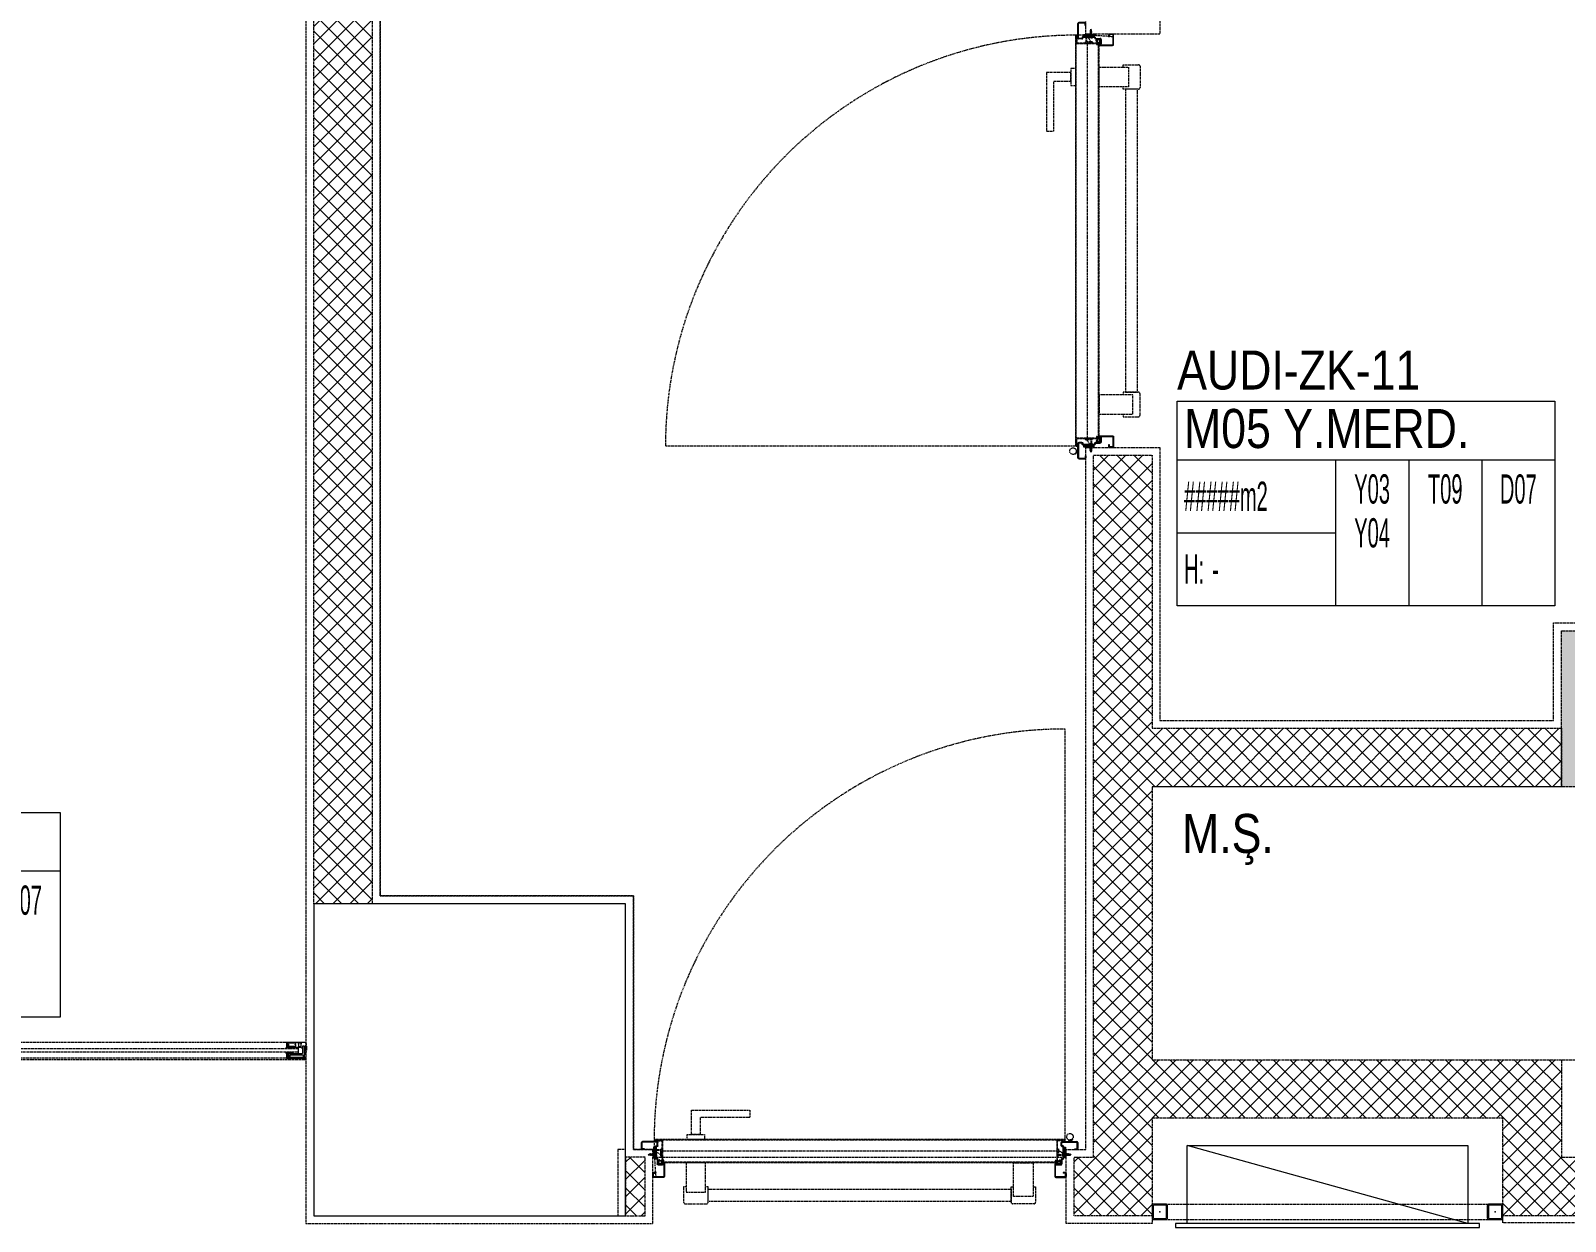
# Model space of a CAD drawing. Extents: x -1457 to 23780, y -2071 to 4205.
# Drawn here: x 3909.9 to 4303.5, y 2363.6 to 2668.9 of the extents above; entities that cross this region are included whole.
import ezdxf
from ezdxf.enums import TextEntityAlignment as Align

# ---------------------------------------------------------------- set-up
doc = ezdxf.new("R2010")
doc.units = 0
doc.header["$MEASUREMENT"] = 0
doc.linetypes.add('HIDDEN', pattern=[0.375, 0.25, -0.125])
doc.layers.get('0').update_dxf_attribs({"color": 9, "lineweight": 9})
for name, color, linetype, lineweight in [('0 @ 1', 9, 'Continuous', 9), ('10', 9, 'Continuous', 9), ('14', 9, 'Continuous', 9), ('21', 9, 'Continuous', 9), ('M-TEFRIS2-015', 129, 'Continuous', 9)]:
    doc.layers.add(name, color=color, linetype=linetype, lineweight=lineweight)
doc.styles.add('Arial', font='arial.ttf', dxfattribs={"height": 2.5})
doc.styles.add('MuuM_TEXT-STANDART', font='ARIALN.TTF')
pattern_1 = [(225, (-604.72494, -2171.82614), (-0.0883883476, 0.0883883476), []), (135, (-604.72494, -2171.82614), (0.0883883476, 0.0883883476), [])]

# ---------------------------------------------------------------- blocks, each defined once
blk = doc.blocks.new('0_roomno2')
blk.add_lwpolyline([(19.375, -10.5), (0, -10.5), (0, 0), (19.375, 0)], close=True)
for points in [[(0, -3), (19.375, -3)], [(8.125, -3), (8.125, -10.5)], [(11.875, -3), (11.875, -10.5)], [(15.625, -3), (15.625, -10.5)], [(0, -6.75), (8.125, -6.75)]]:
    blk.add_lwpolyline(points)
at = {"style": 'MuuM_TEXT-STANDART', "width": 0.6}
blk.add_text('H:', height=1.5, dxfattribs=at).set_placement((0.35, -8.608), align=Align.MIDDLE_LEFT)
at = {"style": 'Arial'}
blk.add_attdef('ODANO', (0, 1.17), '', height=2, dxfattribs=at)
blk.add_attdef('MEKANADI', text='', height=2, dxfattribs=at).set_placement((0.35, -3), align=Align.BOTTOM_LEFT)
at = {"style": 'MuuM_TEXT-STANDART', "width": 0.6}
for tag, p in [('YER01', (10, -4.5)), ('TAVAN01', (13.75, -4.5)), ('DUVAR01', (17.5, -4.5)), ('YER02', (10, -6.75)), ('TAVAN02', (13.75, -6.75)), ('DUVAR02', (17.5, -6.75)), ('YER03', (10, -9)), ('TAVAN03', (13.75, -9)), ('DUVAR03', (17.5, -9))]:
    blk.add_attdef(tag, text='', height=1.5, dxfattribs=at).set_placement(p, align=Align.MIDDLE_CENTER)
for tag, p in [('M2', (0.35, -4.875)), ('TEMIZTAVANYUKSEKLIGI', (1.8, -8.608))]:
    blk.add_attdef(tag, text='', height=1.5, dxfattribs=at).set_placement(p, align=Align.MIDDLE_LEFT)
blk = doc.blocks.new('0_roomno2-flat-1')
at = {"layer": '21'}
blk.add_lwpolyline([(96.88, -52.5), (0, -52.5), (0, 0), (96.88, 0)], close=True, dxfattribs=at)
for points in [[(0, -15), (96.88, -15)], [(40.62, -15), (40.62, -52.5)], [(59.38, -15), (59.38, -52.5)], [(78.12, -15), (78.12, -52.5)], [(0, -33.75), (40.62, -33.75)]]:
    blk.add_lwpolyline(points, dxfattribs=at)
at = {"layer": '21', "style": 'MuuM_TEXT-STANDART', "width": 0.6}
blk.add_text('H:', height=7.5, dxfattribs=at).set_placement((1.75, -43.04), align=Align.MIDDLE_LEFT)
at = {"layer": '21', "style": 'Arial'}
blk.add_attdef('ODANO', (0, 5.85), '', height=10, dxfattribs=at)
blk.add_attdef('MEKANADI', text='', height=10, dxfattribs=at).set_placement((1.75, -15), align=Align.BOTTOM_LEFT)
at = {"layer": '21', "style": 'MuuM_TEXT-STANDART', "width": 0.6}
for tag, p in [('YER01', (50, -22.5)), ('TAVAN01', (68.75, -22.5)), ('DUVAR01', (87.5, -22.5)), ('YER02', (50, -33.75)), ('TAVAN02', (68.75, -33.75)), ('DUVAR02', (87.5, -33.75)), ('YER03', (50, -45)), ('TAVAN03', (68.75, -45)), ('DUVAR03', (87.5, -45))]:
    blk.add_attdef(tag, text='', height=7.5, dxfattribs=at).set_placement(p, align=Align.MIDDLE_CENTER)
for tag, p in [('M2', (1.75, -24.38)), ('TEMIZTAVANYUKSEKLIGI', (9, -43.04))]:
    blk.add_attdef(tag, text='', height=7.5, dxfattribs=at).set_placement(p, align=Align.MIDDLE_LEFT)
blk = doc.blocks.new('p-kolon_80x80')
blk.add_lwpolyline([(-40, -40), (40, -40), (40, 40), (-40, 40)], close=True)
blk = doc.blocks.new('*U11')
at = {"ltscale": 15}
for p, q in [((-24.9, 0.9), (-25.7, 0)), ((-24.9, -0.9), (-25.7, 0)), ((-22.9, 1.5), (-24.9, 0.9)), ((-22.9, 1.5), (-22.9, -1.5)), ((-21.2, -2.7), (-18.1, 2.8)), ((-21, -2.7), (-17.9, 2.7)), ((-19.7, -2.7), (-16.6, 2.8)), ((-19.5, -2.7), (-16.4, 2.7)), ((-18.5, 1.5), (-18.3, 2)), ((-18.2, -2.7), (-15.1, 2.8)), ((-18, -2.7), (-14.9, 2.7)), ((-17, 1.5), (-16.8, 2)), ((-16.7, -2.7), (-13.6, 2.8)), ((-16.5, -2.7), (-13.4, 2.7)), ((-15.5, 1.5), (-15.3, 2)), ((-15.2, -2.7), (-12.1, 2.8)), ((-15, -2.7), (-11.9, 2.7)), ((-14, 1.5), (-13.8, 2)), ((-13.7, -2.7), (-10.6, 2.8)), ((-13.5, -2.7), (-10.4, 2.7)), ((-12.5, 1.5), (-12.3, 2)), ((-12.2, -2.7), (-9.1, 2.8)), ((-12, -2.7), (-8.9, 2.7)), ((-11, 1.5), (-10.8, 2)), ((-10.7, -2.7), (-7.6, 2.8)), ((-10.5, -2.7), (-7.4, 2.7)), ((-9.5, 1.5), (-9.3, 2)), ((-9.2, -2.7), (-6.1, 2.8)), ((-9, -2.7), (-5.9, 2.7)), ((-8, 1.5), (-7.8, 2)), ((-7.7, -2.7), (-4.6, 2.8)), ((-7.5, -2.7), (-4.4, 2.7)), ((-6.5, 1.5), (-6.3, 2)), ((-6.2, -2.7), (-3.1, 2.8)), ((-6, -2.7), (-2.9, 2.7)), ((-5, 1.5), (-4.8, 2)), ((-4.7, -2.7), (-1.6, 2.8)), ((-4.5, -2.7), (-1.4, 2.7)), ((-3.5, 1.5), (-3.3, 2)), ((-2, 1.5), (-1.8, 2)), ((-0.5, 4.2), (-1.5, 1.5)), ((0, 0.5), (-0.6, 0.5)), ((-24.9, -0.9), (-22.9, -1.5)), ((-8.6, -1.5), (-22.9, -1.5)), ((-21.2, -2.7), (-20.9, -1.5)), ((-20.3, -1.5), (-19.1, -1.5)), ((-19.7, -2.7), (-19.4, -1.5)), ((-18.8, -1.5), (-17.6, -1.5)), ((-18.2, -2.7), (-17.9, -1.5)), ((-17.3, -1.5), (-16.1, -1.5)), ((-16.7, -2.7), (-16.4, -1.5)), ((-15.8, -1.5), (-14.6, -1.5)), ((-15.2, -2.7), (-14.9, -1.5)), ((-14.3, -1.5), (-13.1, -1.5)), ((-13.7, -2.7), (-13.4, -1.5)), ((-12.8, -1.5), (-11.6, -1.5)), ((-12.2, -2.7), (-11.9, -1.5)), ((-11.3, -1.5), (-10.1, -1.5)), ((-10.7, -2.7), (-10.4, -1.5)), ((-9.8, -1.5), (-8.6, -1.5)), ((-9.2, -2.7), (-8.9, -1.5)), ((-8.3, -1.5), (-7.1, -1.5)), ((-7.7, -2.7), (-7.4, -1.5)), ((-6.8, -1.5), (-5.6, -1.5)), ((-6.2, -2.7), (-5.9, -1.5)), ((-5.3, -1.5), (-4.1, -1.5)), ((-4.7, -2.7), (-4.4, -1.5)), ((-3.8, -1.5), (-2.1, -1.5)), ((-0.5, -4.2), (-1.5, -1.5)), ((0, -0.5), (-0.6, -0.5))]:
    blk.add_line(p, q, dxfattribs=at)
for p, q in [((-6.9, 1.5), (-22.9, 1.5)), ((-17.4, 1.5), (-18.6, 1.5)), ((-15.9, 1.5), (-17.1, 1.5)), ((-14.4, 1.5), (-15.6, 1.5)), ((-12.9, 1.5), (-14.1, 1.5)), ((-11.4, 1.5), (-12.6, 1.5)), ((-9.9, 1.5), (-11.1, 1.5)), ((-8.4, 1.5), (-9.6, 1.5)), ((-6.9, 1.5), (-8.1, 1.5)), ((-5.4, 1.5), (-6.6, 1.5)), ((-3.9, 1.5), (-5.1, 1.5)), ((-2.4, 1.5), (-3.6, 1.5)), ((-1.5, 1.5), (-2.1, 1.5)), ((0, 0.5), (0, 4.1)), ((-1.5, -1.5), (-2.1, -1.5)), ((0, -0.5), (0, -4.1))]:
    blk.add_line(p, q)
for centre, radius, start, end in [((-26, 3.9), 3.92, 274.361, 322.1025), ((-26, -3.9), 3.92, 37.8975, 85.639), ((-18, 2.8), 0.0971, 330.3204, 150.3204), ((-16.5, 2.8), 0.0971, 330.3204, 150.3204), ((-15, 2.8), 0.0971, 330.3204, 150.3204), ((-13.5, 2.8), 0.0971, 330.3204, 150.3204), ((-12, 2.8), 0.0971, 330.3204, 150.3204), ((-10.5, 2.8), 0.0971, 330.3204, 150.3204), ((-9, 2.8), 0.0971, 330.3204, 150.3204), ((-7.5, 2.8), 0.0971, 330.3204, 150.3204), ((-6, 2.8), 0.0971, 330.3204, 150.3204), ((-4.5, 2.8), 0.0971, 330.3204, 150.3204), ((-3, 2.8), 0.0971, 330.3204, 150.3204), ((-1.5, 2.8), 0.0971, 330.3204, 150.3204), ((-0.6, 0), 0.486, 90, 270), ((-0.3, 4.1), 0.25, 0, 150.0864), ((-21.1, -2.7), 0.0971, 150.3204, 330.3204), ((-19.6, -2.7), 0.0971, 150.3204, 330.3204), ((-18.1, -2.7), 0.0971, 150.3204, 330.3204), ((-16.6, -2.7), 0.0971, 150.3204, 330.3204), ((-15.1, -2.7), 0.0971, 150.3204, 330.3204), ((-13.6, -2.7), 0.0971, 150.3204, 330.3204), ((-12.1, -2.7), 0.0971, 150.3204, 330.3204), ((-10.6, -2.7), 0.0971, 150.3204, 330.3204), ((-9.1, -2.7), 0.0971, 150.3204, 330.3204), ((-7.6, -2.7), 0.0971, 150.3204, 330.3204), ((-6.1, -2.7), 0.0971, 150.3204, 330.3204), ((-4.6, -2.7), 0.0971, 150.3204, 330.3204), ((-0.3, -4.1), 0.25, 209.9136, 0)]:
    blk.add_arc(centre, radius, start, end, dxfattribs=at)
blk = doc.blocks.new('conta')
at = {"ltscale": 10}
for p, q in [((-2649.88, 5344.46), (-2649.78, 5344.3)), ((-2649.87, 5345.53), (-2649.81, 5345.61)), ((-2649.78, 5344.3), (-2649.74, 5344.3)), ((-2649.72, 5345.4), (-2649.28, 5345.4)), ((-2649.25, 5345.41), (-2649.09, 5345.51)), ((-2648.83, 5344.87), (-2648.56, 5345.24)), ((-2648.77, 5345.12), (-2648.63, 5345.3)), ((-2648.56, 5345.31), (-2648.56, 5345.31)), ((-2648.97, 5344.05), (-2648.78, 5343.8)), ((-2648.87, 5344.09), (-2648.7, 5343.86)), ((-2648.71, 5343.79), (-2648.71, 5343.79))]:
    blk.add_line(p, q, dxfattribs=at)
for centre, radius, start, end in [((-2653.03, 5345), 3.19, 350.4674, 8.9372), ((-2649.87, 5344.47), 0.02, 170.4674, 213.7451), ((-2649.83, 5345.5), 0.05, 140.6345, 188.9372), ((-2649.74, 5345.58), 0.0696, 22.2428, 159.258), ((-2650.94, 5345.01), 1.24, 340.3382, 16.7772), ((-2649.74, 5344.58), 0.03, 160.3382, 273.2666), ((-2649.72, 5345.37), 0.03, 90, 196.7772), ((-2649.56, 5341.55), 3.01, 80.4362, 93.2666), ((-2649.28, 5345.45), 0.05, 270, 303.0062), ((-2649.22, 5344.14), 0.231, 353.9571, 81.9004), ((-2649.08, 5345.49), 0.03, 4.7972, 123.0062), ((-2649.06, 5344.54), 0.03, 260.4362, 338.7066), ((-2650.22, 5344.99), 1.27, 338.7066, 23.0418), ((-2649.01, 5345.57), 0.05, 18.7951, 42.1429), ((-2651.17, 5344.83), 2.33, 7.5897, 18.7951), ((-2658.2, 5345.19), 9.36, 353.6857, 357.8537), ((-2648.81, 5345.15), 0.05, 187.5897, 322.7347), ((-2648.79, 5344.84), 0.05, 142.7347, 180.2669), ((-2648.59, 5345.27), 0.05, 52.7347, 142.7347), ((-2648.59, 5345.27), 0.05, 322.7347, 52.7347), ((-2648.89, 5344.11), 0.1, 173.9571, 217.2653), ((-2648.79, 5344.15), 0.1, 173.6857, 217.2653), ((-2648.74, 5343.83), 0.05, 217.2653, 307.2653), ((-2648.74, 5343.83), 0.05, 307.2653, 37.2653)]:
    blk.add_arc(centre, radius, start, end, dxfattribs=at)
for points, knots in [([(-2649.74, 5344.31), (-2649.74, 5344.34), (-2649.7, 5344.52), (-2649.59, 5344.33), (-2649.34, 5344.36), (-2649.23, 5344.37), (-2649.18, 5344.37)], [0, 0, 0, 0, 0.1008757, 0.3841126, 0.5436166, 0.6906785, 0.6906785, 0.6906785, 0.6906785]), ([(-2648.98, 5345.6), (-2649, 5345.63), (-2649.09, 5345.71), (-2649.23, 5345.44), (-2649.32, 5345.74), (-2649.39, 5345.46), (-2649.51, 5345.75), (-2649.59, 5345.5), (-2649.65, 5345.57), (-2649.68, 5345.61)], [0.0086373, 0.0086373, 0.0086373, 0.0086373, 0.1097304, 0.3133405, 0.4430081, 0.5658764, 0.7165186, 0.8527974, 0.9648495, 0.9648495, 0.9648495, 0.9648495])]:
    blk.add_open_spline(points, degree=3, knots=knots, dxfattribs=at)
blk = doc.blocks.new('p-yn_sackasa')
at = {"layer": '10', "linetype": 'Continuous'}
for p, q in [((0, 6.16), (0, 6.9)), ((0.01, 6.9), (0.01, 6.15)), ((0.14, 6.9), (0.14, 6.16)), ((0.15, 6.9), (0.15, 6.16)), ((2.69, 7.16), (0.26, 7.16)), ((2.69, 7.15), (0.26, 7.15)), ((2.69, 7.02), (0.26, 7.02)), ((0.26, 7.01), (2.69, 7.01)), ((0.26, 6.05), (0.76, 6.05)), ((0.75, 6.04), (0.26, 6.04)), ((0.26, 5.91), (0.75, 5.91)), ((0.76, 5.9), (0.26, 5.9)), ((0.75, 5.91), (0.75, 6.04)), ((0.76, 5.9), (0.76, 6.05)), ((1.37, 3.98), (2.49, 3.98)), ((2.49, 3.97), (1.37, 3.97)), ((2.8, 3.29), (2.8, 6.9)), ((2.81, 3.29), (2.81, 6.9)), ((2.94, 3.29), (2.94, 6.9)), ((2.95, 3.29), (2.95, 6.9)), ((-2.19, 0), (-2.19, -0.15)), ((0.67, -0.71), (0.67, 2.27)), ((0.69, -0.71), (0.69, 2.27)), ((0.81, -0.71), (0.81, 2.27)), ((0.83, -0.71), (0.83, 2.27)), ((0.92, 2.33), (0.95, 2.32)), ((0.93, 2.34), (0.95, 2.33)), ((1.01, 2.46), (0.99, 2.47)), ((0.99, 2.46), (1.01, 2.45)), ((1.11, 2.52), (1.11, 3.73)), ((1.12, 2.52), (1.12, 3.73)), ((1.25, 3.73), (1.25, 2.52)), ((1.26, 2.52), (1.26, 3.73)), ((1.37, 3.84), (2.49, 3.84)), ((2.49, 3.83), (1.37, 3.83)), ((2.6, 3.69), (2.5, 3.36)), ((2.51, 3.35), (2.61, 3.69)), ((2.73, 3.65), (2.63, 3.32)), ((2.74, 3.64), (2.64, 3.31)), ((-2.95, -0.25), (-2.95, -1.75)), ((-2.94, -1.75), (-2.94, -0.25)), ((-2.81, -0.25), (-2.81, -1.75)), ((-2.8, -0.25), (-2.8, -1.75)), ((-2.19, 0), (-2.7, 0)), ((-2.2, -0.01), (-2.7, -0.01)), ((-2.2, -0.14), (-2.7, -0.14)), ((-2.19, -0.15), (-2.7, -0.15)), ((1.01, -1.85), (-2.7, -1.85)), ((1.01, -1.86), (-2.7, -1.86)), ((-2.7, -1.99), (1.01, -1.99)), ((1.01, -2), (-2.7, -2)), ((-2.2, -0.14), (-2.2, -0.01)), ((0.92, -0.77), (0.95, -0.76)), ((0.93, -0.78), (0.95, -0.77)), ((0.99, -0.89), (1.01, -0.88)), ((1.01, -0.89), (0.99, -0.91)), ((1.11, -0.96), (1.11, -1.75)), ((1.12, -0.96), (1.12, -1.75)), ((1.25, -0.96), (1.25, -1.75)), ((1.26, -0.96), (1.26, -1.75))]:
    blk.add_line(p, q, dxfattribs=at)
for points in [[(0.15, 2.14), (0.67, 2.14), (0.67, -0.54), (0.15, -0.54)], [(0.15, 2.14), (0.41, 2.14), (0.41, -0.54), (0.15, -0.54)]]:
    blk.add_lwpolyline(points, close=True, dxfattribs=at)
for centre, radius, start, end in [((0.26, 6.9), 0.261, 90, 180), ((0.26, 6.16), 0.261, 180, 270), ((0.26, 6.9), 0.249, 90, 180), ((0.26, 6.16), 0.249, 181.345, 271.3502), ((0.26, 6.9), 0.122, 90, 180), ((0.26, 6.16), 0.122, 180, 270), ((0.26, 6.9), 0.11, 90, 180), ((0.26, 6.16), 0.11, 180, 270), ((1.37, 3.73), 0.253, 90, 180), ((1.37, 3.73), 0.24, 90, 180), ((2.49, 3.72), 0.261, 342.8602, 90), ((2.49, 3.72), 0.249, 342.8613, 90), ((2.69, 6.9), 0.261, 0, 90), ((2.69, 6.9), 0.249, 0, 90), ((2.69, 6.9), 0.122, 0, 90), ((2.69, 6.9), 0.11, 0, 90), ((0.89, 2.27), 0.219, 63.2153, 180), ((0.89, 2.27), 0.206, 63.2169, 180), ((0.89, 2.27), 0.0801, 63.215, 180), ((0.89, 2.27), 0.0674, 63.2144, 180), ((1.04, 2.52), 0.206, 243.2197, 0), ((1.04, 2.52), 0.219, 243.2148, 0), ((1.04, 2.52), 0.0801, 243.2203, 0), ((1.04, 2.52), 0.0674, 243.2129, 0), ((1.37, 3.73), 0.114, 90, 180), ((1.37, 3.73), 0.101, 90, 180), ((2.49, 3.72), 0.122, 342.8607, 90), ((2.49, 3.72), 0.11, 342.8621, 90), ((2.72, 3.29), 0.232, 162.8601, 0), ((2.72, 3.29), 0.219, 162.8613, 0), ((2.72, 3.29), 0.0927, 162.8605, 0), ((2.72, 3.29), 0.0801, 162.8624, 0), ((-2.7, -0.25), 0.253, 90, 180), ((-2.7, -1.75), 0.253, 180, 270), ((-2.7, -0.25), 0.24, 90, 180), ((-2.7, -1.75), 0.24, 180, 270), ((-2.7, -0.25), 0.114, 90, 180), ((-2.7, -1.75), 0.114, 180, 270), ((-2.7, -0.25), 0.101, 90, 180), ((-2.7, -1.75), 0.101, 180, 270), ((0.89, -0.71), 0.219, 180, 296.785), ((0.89, -0.71), 0.206, 180, 296.7851), ((0.89, -0.71), 0.0801, 180, 296.785), ((0.89, -0.71), 0.0674, 180, 180.5245), ((0.89, -0.71), 0.0674, 180, 296.7871), ((1.04, -0.96), 0.219, 0, 116.7854), ((1.04, -0.96), 0.206, 0, 116.7836), ((1.04, -0.96), 0.0801, 0, 116.7811), ((1.04, -0.96), 0.0674, 0, 116.7871), ((1.01, -1.75), 0.114, 270, 0), ((1.01, -1.75), 0.24, 270, 0), ((1.01, -1.75), 0.101, 270, 0), ((1.01, -1.75), 0.253, 270, 0)]:
    blk.add_arc(centre, radius, start, end, dxfattribs=at)
at = {"layer": '10', "xscale": 0.0842696629213483, "yscale": 0.0842696629213483, "zscale": 0.0842696629213483}
blk.add_blockref('*U11', (0.95, 1.35), dxfattribs=at)
at = {"layer": '14', "xscale": -0.7887640449438696, "yscale": 0.7887640449438696, "zscale": 0.7887640449438204, "rotation": 90}
blk.add_blockref('conta', (4217.78, -2086.42), dxfattribs=at)
blk = doc.blocks.new('Prf-40x40')
for points in [[(1.5, -2), (-1.5, -2, -0.414214), (-2, -1.5), (-2, 1.5, -0.414214), (-1.5, 2), (1.5, 2, -0.414214), (2, 1.5), (2, -1.5, -0.414214)], [(1.5, -1.7), (-1.5, -1.7, -0.414214), (-1.7, -1.5), (-1.7, 1.5, -0.414214), (-1.5, 1.7), (1.5, 1.7, -0.414214), (1.7, 1.5), (1.7, -1.5, -0.414214)]]:
    blk.add_lwpolyline(points, format="xyb", close=True)
blk.add_point((0, 0))
blk = doc.blocks.new('p-krt-yangindolabi_vw')
at = {"linetype": 'Continuous'}
blk.add_lwpolyline([(-37.41, 54.8), (-36, 58.78), (-36, 44.76), (-47.25, 40.82), (-24.75, 40.82), (-36, 36.88), (-36, 25.98)], dxfattribs=at)
for points in [[(-36, 58.78), (-37.41, 54.8)], [(-36, 58.78), (-34.59, 54.8)]]:
    blk.add_lwpolyline(points)
for points in [[(-72, 20), (-75, 20), (-75, 21), (3, 21), (3, 20)], [(-72, 0), (0, 0), (0, 20), (-72, 20)], [(0, 20), (-72, 0), (0, 0)]]:
    blk.add_lwpolyline(points, close=True)
blk = doc.blocks.new('p-strahle-alüminyumdoğramaprofili')
at = {"layer": '10'}
h = blk.add_hatch(dxfattribs=at)
h.set_pattern_fill('NET', color=256, angle=315, style=0)
h.set_pattern_definition(pattern_1)
h.paths.add_polyline_path([(-4.62, 2.65), (-4.68, 2.65), (-4.72, 2.75), (-4.72, 2.8), (-4.69, 2.8), (-4.69, 2.92), (-4.98, 2.92), (-4.98, 2.8), (-4.95, 2.8), (-4.99, 2.65), (-5.08, 2.66), (-5.25, 2.28), (-5.14, 2.28), (-5.14, 2.33), (-4.98, 2.52, 0.2599), (-4.9, 2.28), (-4.66, 2.28, 0.382682)])
h.paths.add_polyline_path([(-4.86, 2.52), (-4.67, 2.52, -2.16717)], flags=16)
h = blk.add_hatch(dxfattribs=at)
h.set_pattern_fill('NET', color=256, angle=315, style=0)
h.set_pattern_definition(pattern_1)
h.paths.add_polyline_path([(-4.62, 0.88), (-4.68, 0.88), (-4.72, 0.77), (-4.72, 0.73), (-4.69, 0.73), (-4.69, 0.6), (-4.98, 0.6), (-4.98, 0.73), (-4.95, 0.73), (-4.99, 0.88), (-5.08, 0.87), (-5.25, 1.24), (-5.14, 1.24), (-5.14, 1.2), (-4.98, 1.01, -0.2599), (-4.9, 1.24), (-4.66, 1.24, -0.382682)])
h.paths.add_polyline_path([(-4.86, 1), (-4.67, 1, 2.16717)], flags=16)
h = blk.add_hatch(dxfattribs=at)
h.set_pattern_fill('NET', color=256, angle=315, style=0)
h.set_pattern_definition([(225, (-608.45214, -2173.53612), (-0.0883883476, 0.0883883476), []), (135, (-608.45214, -2173.53612), (0.0883883476, 0.0883883476), [])])
h.paths.add_polyline_path([(-3.45, 2.28), (-3.45, 2.57), (-4.49, 2.57), (-4.49, 2.28)])
h = blk.add_hatch(dxfattribs=at)
h.set_pattern_fill('NET', color=256, angle=315, style=0)
h.set_pattern_definition([(225, (-608.45214, -2180.04526), (-0.0883883476, 0.0883883476), []), (135, (-608.45214, -2180.04526), (0.0883883476, 0.0883883476), [])])
h.paths.add_polyline_path([(-3.45, 0.93), (-3.45, 1.24), (-4.49, 1.24), (-4.49, 0.93)])
h = blk.add_hatch(dxfattribs=at)
h.set_pattern_fill('NET', color=256, angle=315, style=0)
h.set_pattern_definition([(225, (-629.50454, -2177.58922), (-0.0883883476, 0.0883883476), []), (135, (-629.50454, -2177.58922), (0.0883883476, 0.0883883476), [])])
h.paths.add_polyline_path([(0, 0.68), (0, 1.75), (-0.18, 1.75), (-0.18, 0.68)])
for points in [[(-5.08, 2.66), (-5.25, 2.28)], [(-5.09, 0.88), (-5.25, 1.24)], [(-4.98, 2.52), (-5.14, 2.33), (-5.14, 2.28)], [(-4.98, 1.01), (-5.14, 1.2), (-5.14, 1.24)], [(-4.92, 3.6), (-4.92, 3.16), (-4.61, 3.16), (-4.61, 2.87), (-4.52, 2.87), (-4.62, 2.65), (-4.68, 2.65), (-4.72, 2.75), (-4.72, 2.8), (-4.69, 2.8), (-4.69, 3.05), (-4.98, 3.05), (-4.98, 2.8), (-4.95, 2.8), (-4.99, 2.65), (-5.08, 2.66), (-5.07, 3.76), (-0.11, 3.76)], [(-4.69, 2.92), (-4.98, 2.92)], [(-4.71, 0.6), (-4.98, 0.6)], [(-2.83, 0.2), (-2.67, 0.2), (-2.67, -0.04), (-4.87, -0.04), (-4.87, 0.19), (-4.57, 0.19), (-4.57, 0.73), (-2.67, 0.73)], [(-4.52, 2.87), (-4.49, 2.87), (-4.49, 2.26)], [(-4.49, 0.93), (-4.49, 0.93), (-4.49, 1.26)], [(-3.45, 2.26), (-3.45, 2.57)], [(-3.45, 1.26), (-3.45, 0.93)], [(-2.08, 0.93), (-2.08, 2.57)], [(-0.18, 0.68), (0, 0.68), (0, 1.75)], [(-0.18, 1.75), (0, 1.75)]]:
    blk.add_lwpolyline(points, dxfattribs=at)
for points in [[(-0.18, 2.74), (-0.18, 2.21), (0, 2.21), (0, 2.08), (-0.18, 2.08), (-0.18, 0.43), (0, 0.43), (0, 0), (-0.12, 0), (-0.12, -0.24), (-5.09, -0.24), (-5.09, 0.88), (-4.98, 0.88), (-4.94, 0.7), (-4.99, 0.7), (-4.99, 0.33), (-4.71, 0.33), (-4.71, 0.88), (-4.56, 0.88), (-4.52, 0.93), (-1.28, 0.93), (-1.2, 1.22), (-0.9, 1.22), (-0.9, 0.62), (-0.58, 0.62), (-0.58, 2.74)], [(-2.03, 0.78), (-1.35, 0.78), (-1.35, 0.08), (-1.28, 0.04), (-1.28, -0.04), (-2.09, -0.04), (-2.09, 0.1), (-2.03, 0.15)]]:
    blk.add_lwpolyline(points, close=True, dxfattribs=at)
for points in [[(-0.57, 3.26), (-0.57, 3.62), (-4.89, 3.62), (-4.89, 3.65, 0.561743), (-4.97, 3.66, 0.595966), (-4.92, 3.6, -2.204878)], [(-4.67, 2.52), (-4.86, 2.52, 1)], [(-4.67, 1), (-4.86, 1, -1)], [(-4.61, 2.87), (-4.49, 3.45, -0.833203), (-4.18, 3.44, -0.447088)], [(-4.49, 2.57), (-1.23, 2.57, -0.414214), (-0.9, 2.25), (-0.9, 1.22)], [(-4.18, 3.44), (-4.18, 2.99, 0.414214), (-4.07, 2.89), (-0.82, 2.89), (-0.82, 3.62)], [(-2.67, 0.73), (-2.67, 0.32), (-2.83, 0.32, 1), (-2.83, 0.2, -1)], [(-0.11, 3.76), (-0.11, 3.62), (-0.45, 3.62), (-0.45, 3.14, -1), (-0.66, 3.14)], [(-0.66, 3.14, -0.305404), (-0.57, 3.26, -5.773092)]]:
    blk.add_lwpolyline(points, format="xyb", dxfattribs=at)
for centre, radius, start, end in [((-4.73, 2.47), 0.253, 168.6676, 234.1258), ((-4.73, 1.06), 0.253, 125.8742, 191.3324), ((-4.77, 2.44), 0.125, 139.5402, 40.4598), ((-4.77, 1.08), 0.125, 319.5402, 220.4598), ((-4.84, 2.48), 0.273, 305.9738, 36.4289), ((-4.84, 1.04), 0.273, 323.5711, 54.0262)]:
    blk.add_arc(centre, radius, start, end, dxfattribs=at)

msp = doc.modelspace()

# ---------------------------------------------------------------- hatches: boundary and pattern name
at = {"layer": 'M-TEFRIS2-015', "linetype": 'HIDDEN', "lineweight": 0}
h = msp.add_hatch(dxfattribs=at)
h.set_pattern_fill('ANSI33', color=256, scale=25, style=0)
h.paths.add_polyline_path([(4302.5, 2825), (4782.5, 2825), (4782.5, 2365), (4732.5, 2365), (4732.5, 2475), (4342.5, 2475), (4302.5, 2475), (4302.5, 2515), (4732.5, 2515), (4732.5, 2785), (4302.5, 2785)])
h = msp.add_hatch(dxfattribs=at)
h.set_pattern_fill('ANSI37', color=256, scale=25, style=0)
h.paths.add_polyline_path([(3997.5, 2475), (3997.5, 2445), (3982.5, 2445), (3982.5, 2745), (3997.5, 2745), (3997.5, 2490)])
h = msp.add_hatch(dxfattribs=at)
h.set_pattern_fill('ANSI37', color=256, scale=25, style=0)
edge = h.paths.add_edge_path()
edge.add_line((4287.5, 2365), (4287.5, 2390))
edge.add_line((4287.5, 2390), (4197.5, 2390))
edge.add_line((4197.5, 2390), (4197.5, 2365))
edge.add_line((4197.5, 2365), (4177.5, 2365))
edge.add_line((4177.5, 2365), (4177.5, 2380))
edge.add_line((4177.5, 2380), (4182.5, 2380))
edge.add_line((4182.5, 2380), (4182.5, 2560))
edge.add_line((4182.5, 2560), (4197.5, 2560))
edge.add_line((4197.5, 2560), (4197.5, 2490))
edge.add_line((4197.5, 2490), (4302.5, 2490))
edge.add_line((4302.5, 2490), (4302.5, 2475))
edge.add_line((4302.5, 2475), (4197.5, 2475))
edge.add_line((4197.5, 2475), (4197.5, 2405))
edge.add_line((4197.5, 2405), (4302.5, 2405))
edge.add_line((4302.5, 2405), (4302.5, 2380))
edge.add_line((4302.5, 2380), (4582.5, 2380))
edge.add_line((4582.5, 2380), (4582.5, 2475))
edge.add_line((4582.5, 2475), (4602.5, 2475))
edge.add_line((4602.5, 2475), (4602.5, 2380))
edge.add_line((4602.5, 2380), (4732.5, 2380))
edge.add_line((4732.5, 2380), (4732.5, 2365))
edge.add_line((4732.5, 2365), (4287.5, 2365))
h = msp.add_hatch(dxfattribs=at)
h.set_pattern_fill('ANSI37', color=256, scale=25, style=0)
h.paths.add_polyline_path([(4062.5, 2365), (4067.5, 2365), (4067.5, 2380), (4062.5, 2380)])

# ---------------------------------------------------------------- linework, layer by layer
for p, q in [((4177.94, 2562.4), (4177.94, 2667.6)), ((4178.04, 2667.7), (4178.16, 2667.7)), ((4178.09, 2562.46), (4178.09, 2667.55)), ((4178.09, 2667.55), (4178.11, 2667.55)), ((4178.11, 2667.55), (4178.11, 2665.65)), ((4178.21, 2665.55), (4183.74, 2665.55)), ((4178.26, 2667.6), (4178.26, 2665.75)), ((4178.31, 2665.7), (4183.84, 2665.7)), ((4181.83, 2666), (4180.33, 2666)), ((4180.33, 2666), (4180.33, 2665.7)), ((4181.83, 2666), (4180.33, 2666)), ((4180.33, 2666), (4180.33, 2665.7)), ((4180.33, 2665.7), (4181.83, 2665.7)), ((4180.33, 2665.7), (4181.83, 2665.7)), ((4180.58, 2666), (4180.58, 2667)), ((4180.58, 2666), (4180.58, 2667)), ((4180.78, 2666), (4180.78, 2667)), ((4180.78, 2666), (4180.78, 2667)), ((4181.18, 2667), (4181.83, 2666)), ((4181.18, 2667), (4181.83, 2666)), ((4182.26, 2666), (4181.83, 2666)), ((4182.26, 2666), (4181.83, 2666)), ((4181.83, 2665.7), (4182.26, 2665.7)), ((4181.83, 2665.7), (4182.26, 2665.7)), ((4182.26, 2665.7), (4182.26, 2666)), ((4182.26, 2665.7), (4182.26, 2666)), ((4183.79, 2564.5), (4183.79, 2665.5)), ((4183.94, 2564.4), (4183.94, 2665.6)), ((4178.04, 2562.3), (4178.16, 2562.3)), ((4178.09, 2562.45), (4178.11, 2562.45)), ((4178.11, 2562.46), (4178.11, 2564.35)), ((4178.21, 2564.45), (4183.74, 2564.45)), ((4178.26, 2562.4), (4178.26, 2564.25)), ((4178.31, 2564.3), (4183.84, 2564.3)), ((4180.33, 2564.3), (4180.33, 2564)), ((4180.76, 2564.3), (4180.33, 2564.3)), ((4180.33, 2564), (4180.76, 2564)), ((4182.26, 2564.3), (4180.76, 2564.3)), ((4180.76, 2564), (4182.26, 2564)), ((4181.41, 2563), (4180.76, 2564)), ((4181.81, 2564), (4181.81, 2563)), ((4182.01, 2564), (4182.01, 2563)), ((4182.26, 2564), (4182.26, 2564.3)), ((4177.77, 2560.4), (4177.88, 2560.27)), ((4177.77, 2560.4), (4177.88, 2560.27)), ((4178.5, 2561.16), (4178.07, 2561.16)), ((4178.5, 2561.16), (4178.07, 2561.16)), ((4178.5, 2560.95), (4178.07, 2560.95)), ((4178.5, 2560.95), (4178.07, 2560.95)), ((4178.34, 2560.78), (4178.21, 2560.78)), ((4178.34, 2560.78), (4178.21, 2560.78)), ((4178.34, 2560.78), (4178.34, 2560.95)), ((4178.34, 2560.78), (4178.34, 2560.95)), ((3980.5, 2405), (3364.5, 2405)), ((4069.8, 2384.46), (4069.8, 2384.34)), ((4175.1, 2384.56), (4069.9, 2384.56)), ((4069.9, 2384.24), (4071.75, 2384.24)), ((4069.95, 2384.41), (4069.95, 2384.39)), ((4175.05, 2384.41), (4069.96, 2384.41)), ((4069.96, 2384.39), (4071.85, 2384.39)), ((4071.5, 2381.92), (4070.5, 2381.92)), ((4071.5, 2381.92), (4070.5, 2381.92)), ((4071.5, 2381.72), (4070.5, 2381.72)), ((4071.5, 2381.72), (4070.5, 2381.72)), ((4070.5, 2381.32), (4071.5, 2380.67)), ((4070.5, 2381.32), (4071.5, 2380.67)), ((4071.5, 2380.67), (4071.5, 2382.17)), ((4071.5, 2382.17), (4071.8, 2382.17)), ((4071.5, 2380.67), (4071.5, 2382.17)), ((4071.5, 2382.17), (4071.8, 2382.17)), ((4071.8, 2384.19), (4071.8, 2378.66)), ((4071.8, 2382.17), (4071.8, 2380.67)), ((4071.8, 2382.17), (4071.8, 2380.67)), ((4071.95, 2384.29), (4071.95, 2378.76)), ((4173.05, 2384.29), (4173.05, 2378.76)), ((4175.05, 2384.39), (4173.15, 2384.39)), ((4173.2, 2384.19), (4173.2, 2378.66)), ((4173.2, 2382.17), (4173.5, 2382.17)), ((4173.2, 2381.74), (4173.2, 2382.17)), ((4173.2, 2380.24), (4173.2, 2381.74)), ((4175.1, 2384.24), (4173.25, 2384.24)), ((4173.5, 2382.17), (4173.5, 2381.74)), ((4173.5, 2381.74), (4173.5, 2380.24)), ((4174.5, 2381.09), (4173.5, 2381.74)), ((4175.05, 2384.41), (4175.05, 2384.39)), ((4175.2, 2384.46), (4175.2, 2384.34)), ((4176.34, 2384), (4176.34, 2384.43)), ((4176.34, 2384), (4176.34, 2384.43)), ((4176.55, 2384), (4176.55, 2384.43)), ((4176.55, 2384), (4176.55, 2384.43)), ((4176.72, 2384.16), (4176.55, 2384.16)), ((4176.72, 2384.16), (4176.55, 2384.16)), ((4176.72, 2384.16), (4176.72, 2384.29)), ((4176.72, 2384.16), (4176.72, 2384.29)), ((4177.1, 2384.73), (4177.23, 2384.62)), ((4177.1, 2384.73), (4177.23, 2384.62)), ((4071.5, 2380.24), (4071.5, 2380.67)), ((4071.5, 2380.24), (4071.5, 2380.67)), ((4071.8, 2380.24), (4071.5, 2380.24)), ((4071.8, 2380.24), (4071.5, 2380.24)), ((4071.8, 2380.67), (4071.8, 2380.24)), ((4071.8, 2380.67), (4071.8, 2380.24)), ((4173.1, 2378.56), (4071.9, 2378.56)), ((4173, 2378.71), (4072, 2378.71)), ((4173.5, 2380.24), (4173.2, 2380.24)), ((4173.5, 2380.69), (4174.5, 2380.69)), ((4173.5, 2380.49), (4174.5, 2380.49))]:
    msp.add_line(p, q, dxfattribs=at)
for points in [[(3908, 2819.3), (3908, 2803), (3980.5, 2803), (3980.5, 2803), (3980.5, 2803), (3980.5, 2363), (4060.5, 2363), (4069.5, 2363), (4069.5, 2382), (4064.5, 2382), (4064.5, 2447), (3999.5, 2447), (3999.5, 2743), (4064.5, 2743), (4064.5, 2808), (4069.5, 2808), (4069.5, 2826.86)], [(4197.5, 2365), (4197.5, 2363), (4175.5, 2363), (4175.5, 2382), (4180.5, 2382), (4180.5, 2562), (4199.5, 2562), (4199.5, 2492), (4300.5, 2492), (4300.5, 2517), (4730.5, 2517), (4730.5, 2783), (4300.5, 2783), (4300.5, 2803), (4199.5, 2803), (4199.5, 2668), (4180.5, 2668), (4180.5, 2808), (4175.5, 2808), (4175.5, 2825)], [(3999.5, 2743), (3999.5, 2447), (4064.5, 2447), (4064.5, 2382), (4069.5, 2382), (4069.5, 2380), (4175.5, 2380), (4175.5, 2382), (4180.5, 2382), (4180.5, 2562), (4199.5, 2562), (4199.5, 2492), (4300.5, 2492), (4300.5, 2517), (4383, 2517)], [(4180.98, 2564.45), (4180.98, 2665.55)], [(4176.69, 2658.13), (4170.44, 2658.13), (4170.44, 2643.13), (4172.31, 2643.13), (4172.31, 2655.88), (4172.31, 2655.88), (4176.69, 2655.88), (4176.69, 2658.13)], [(4177.94, 2659.2), (4176.69, 2659.2), (4176.69, 2654.8), (4177.94, 2654.8), (4177.94, 2659.2)], [(4178.1, 2562.3), (4072.7, 2562.3)], [(4287.5, 2365), (4287.5, 2390), (4197.5, 2390), (4197.5, 2365), (4177.5, 2365), (4177.5, 2380), (4182.5, 2380), (4182.5, 2560), (4197.5, 2560), (4197.5, 2490), (4302.5, 2490), (4302.5, 2475), (4197.5, 2475), (4197.5, 2405), (4302.5, 2405), (4302.5, 2380), (4582.5, 2380), (4582.5, 2475), (4602.5, 2475), (4602.5, 2380), (4732.5, 2380), (4732.5, 2365), (4287.5, 2365)], [(4175.2, 2384.4), (4175.2, 2489.8)], [(3975.55, 2409.42), (3795.55, 2409.42)], [(3792.54, 2407.92), (3978.54, 2407.92)], [(3978.54, 2406.92), (3792.54, 2406.92)], [(3975.55, 2405.42), (3795.54, 2405.42)], [(4079.38, 2385.81), (4079.38, 2392.06), (4094.38, 2392.06), (4094.38, 2390.19), (4081.63, 2390.19), (4081.63, 2390.19), (4081.63, 2385.81), (4079.38, 2385.81)], [(4078.3, 2384.56), (4078.3, 2385.81), (4082.7, 2385.81), (4082.7, 2384.56), (4078.3, 2384.56)], [(4062.5, 2382), (4060.5, 2382), (4060.5, 2365)], [(4173.05, 2381.52), (4071.95, 2381.52)], [(4197.5, 2368), (4284, 2368)], [(4197.5, 2364), (4287.5, 2364)], [(4782.5, 2365), (4782.5, 2363.15), (4287.5, 2363.15), (4287.5, 2365.15)]]:
    msp.add_lwpolyline(points, dxfattribs=at)
for points in [[(4302.5, 2825), (4782.5, 2825), (4782.5, 2365), (4732.5, 2365), (4732.5, 2475), (4342.5, 2475), (4342.5, 2475), (4302.5, 2475), (4302.5, 2515), (4732.5, 2515), (4732.5, 2785), (4302.5, 2785)], [(3997.5, 2475), (3997.5, 2445), (3982.5, 2445), (3982.5, 2745), (3997.5, 2745), (3997.5, 2490), (3997.5, 2490), (3997.5, 2475)], [(4191.44, 2659.5), (4191.44, 2654.5), (4183.94, 2654.5), (4183.94, 2659.5)], [(4193.81, 2576.13), (4193.81, 2653.88), (4190.68, 2653.88), (4190.68, 2576.13)], [(4192.56, 2570.5), (4192.56, 2575.5), (4183.94, 2575.5), (4183.94, 2570.5)], [(4197.5, 2405), (4582.5, 2405), (4582.5, 2475), (4197.5, 2475)], [(4062.5, 2365), (4067.5, 2365), (4067.5, 2380), (4062.5, 2380)], [(4078, 2371.06), (4083, 2371.06), (4083, 2378.56), (4078, 2378.56)], [(4167, 2369.94), (4162, 2369.94), (4162, 2378.56), (4167, 2378.56)], [(4161.38, 2368.69), (4083.63, 2368.69), (4083.63, 2371.82), (4161.38, 2371.82)]]:
    msp.add_lwpolyline(points, close=True, dxfattribs=at)
for points in [[(4190.06, 2659.5), (4190.06, 2660.13), (4194.06, 2660.13, -0.414214), (4194.43, 2659.75), (4194.43, 2654.25, -0.414214), (4194.06, 2653.88), (4190.06, 2653.88), (4190.06, 2654.5)], [(4190.06, 2570.5), (4190.06, 2569.88), (4194.06, 2569.88, 0.414214), (4194.43, 2570.25), (4194.43, 2575.75, 0.414214), (4194.06, 2576.13), (4190.06, 2576.13), (4190.06, 2575.5)], [(4078, 2372.44), (4077.38, 2372.44), (4077.38, 2368.44, 0.414214), (4077.75, 2368.07), (4083.25, 2368.07, 0.414214), (4083.63, 2368.44), (4083.63, 2372.44), (4083, 2372.44)], [(4167, 2372.44), (4167.63, 2372.44), (4167.63, 2368.44, -0.414214), (4167.25, 2368.07), (4161.75, 2368.07, -0.414214), (4161.38, 2368.44), (4161.38, 2372.44), (4162, 2372.44)]]:
    msp.add_lwpolyline(points, format="xyb", dxfattribs=at)
for centre in [(4177.24, 2561.05), (4177.24, 2561.05), (4176.45, 2385.26), (4176.45, 2385.26)]:
    msp.add_circle(centre, 0.843, dxfattribs=at)
for centre, radius, start, end in [((4178.1, 2562.3), 105.4, 89.9649, 180), ((4178.04, 2667.6), 0.1, 90, 180), ((4178.09, 2667.55), 0.005, 90, 180), ((4178.11, 2667.55), 0.005, 0, 90), ((4178.21, 2665.65), 0.1, 180, 270), ((4178.16, 2667.6), 0.1, 0, 90), ((4178.31, 2665.75), 0.05, 180, 270), ((4178.1, 2562.3), 105.4, 84.7953, 89.7834), ((4183.8, 2665.56), 0.141, 14.9271, 75.0729), ((4178.04, 2562.4), 0.1, 180, 270), ((4178.09, 2562.46), 0.005, 180, 270), ((4178.21, 2564.35), 0.1, 90, 180), ((4178.11, 2562.46), 0.005, 270, 0), ((4178.16, 2562.4), 0.1, 270, 0), ((4178.31, 2564.25), 0.05, 90, 180), ((4183.74, 2564.5), 0.05, 270, 0), ((4183.84, 2564.4), 0.1, 270, 0), ((4177.24, 2561.05), 1.01, 309.4092, 344.2861), ((4177.24, 2561.05), 1.01, 309.4092, 344.2861), ((4178.24, 2561.58), 0.302, 195.5524, 330.0315), ((4178.24, 2561.58), 0.302, 195.5524, 330.0315), ((4178.24, 2561.58), 0.428, 246.352, 307.621), ((4178.24, 2561.58), 0.428, 246.352, 307.621), ((4175.2, 2384.4), 105.4, 90, 180.0351), ((4069.9, 2384.46), 0.1, 90, 180), ((4069.9, 2384.34), 0.1, 180, 270), ((4175.2, 2384.4), 105.4, 180.2166, 185.2047), ((4069.96, 2384.41), 0.005, 90, 180), ((4069.96, 2384.39), 0.005, 180, 270), ((4071.75, 2384.19), 0.05, 0, 90), ((4071.85, 2384.29), 0.1, 0, 90), ((4173.15, 2384.29), 0.1, 90, 180), ((4173.25, 2384.19), 0.05, 90, 180), ((4175.05, 2384.41), 0.005, 0, 90), ((4175.05, 2384.39), 0.005, 270, 0), ((4175.1, 2384.46), 0.1, 0, 90), ((4175.1, 2384.34), 0.1, 270, 0), ((4175.92, 2384.26), 0.302, 299.9685, 74.4476), ((4175.92, 2384.26), 0.302, 299.9685, 74.4476), ((4175.92, 2384.26), 0.428, 322.379, 23.648), ((4175.92, 2384.26), 0.428, 322.379, 23.648), ((4176.45, 2385.26), 1.01, 285.7139, 320.5908), ((4176.45, 2385.26), 1.01, 285.7139, 320.5908), ((4071.94, 2378.7), 0.141, 194.9271, 255.0729), ((4173, 2378.76), 0.05, 270, 0), ((4173.1, 2378.66), 0.1, 270, 0)]:
    msp.add_arc(centre, radius, start, end, dxfattribs=at)

# ---------------------------------------------------------------- block references
at = {"layer": '0 @ 1', "linetype": 'Continuous', "xscale": -1, "rotation": 180}
msp.add_blockref('p-strahle-alüminyumdoğramaprofili', (3980.62, 2409.18), dxfattribs=at)
at = {"layer": 'M-TEFRIS2-015', "linetype": 'HIDDEN', "lineweight": 0}
for p, rotation in [((4180.5, 2668), 270), ((4175.5, 2382), 180)]:
    msp.add_blockref('p-yn_sackasa', p, dxfattribs=dict(at, rotation=rotation))
ref = msp.add_blockref('0_roomno2-flat-1', (4203.95, 2573.85), dxfattribs=at)
ref.add_attrib('ODANO', 'AUDI-ZK-11', dxfattribs={"layer": '21', "height": 10, "style": 'MuuM_TEXT-STANDART'}).set_placement((4203.95, 2573.85), align=Align.BOTTOM_LEFT)
ref.add_attrib('MEKANADI', 'M05 Y.MERD.', dxfattribs={"layer": '21', "height": 10, "style": 'MuuM_TEXT-STANDART'}).set_placement((4205.7, 2558.85), align=Align.BOTTOM_LEFT)
ref.add_attrib('M2', '#####m2', dxfattribs={"layer": '21', "height": 7.5, "style": 'MuuM_TEXT-STANDART', "width": 0.6}).set_placement((4205.7, 2549.48), align=Align.MIDDLE_LEFT)
ref.add_attrib('TEMIZTAVANYUKSEKLIGI', '-', dxfattribs={"layer": '21', "height": 7.5, "style": 'MuuM_TEXT-STANDART', "width": 0.6}).set_placement((4212.95, 2530.81), align=Align.MIDDLE_LEFT)
ref.add_attrib('YER01', 'Y03', dxfattribs={"layer": '21', "height": 7.5, "style": 'MuuM_TEXT-STANDART', "width": 0.6}).set_placement((4253.95, 2551.35), align=Align.MIDDLE_CENTER)
ref.add_attrib('TAVAN01', 'T09', dxfattribs={"layer": '21', "height": 7.5, "style": 'MuuM_TEXT-STANDART', "width": 0.6}).set_placement((4272.7, 2551.35), align=Align.MIDDLE_CENTER)
ref.add_attrib('DUVAR01', 'D07', dxfattribs={"layer": '21', "height": 7.5, "style": 'MuuM_TEXT-STANDART', "width": 0.6}).set_placement((4291.45, 2551.35), align=Align.MIDDLE_CENTER)
ref.add_attrib('YER02', 'Y04', dxfattribs={"layer": '21', "height": 7.5, "style": 'MuuM_TEXT-STANDART', "width": 0.6}).set_placement((4253.95, 2540.1), align=Align.MIDDLE_CENTER)
at = {"layer": 'M-TEFRIS2-015', "linetype": 'HIDDEN', "lineweight": 0, "xscale": -1}
for name, p, rotation in [('p-yn_sackasa', (4180.5, 2562), 270), ('p-krt-yangindolabi_vw', (4278.5, 2383), 180)]:
    msp.add_blockref(name, p, dxfattribs=dict(at, rotation=rotation))
at = {"layer": 'M-TEFRIS2-015', "linetype": 'HIDDEN', "lineweight": 0}
ref = msp.add_blockref('0_roomno2', (3820.57, 2468.42), dxfattribs=dict(at, xscale=5, yscale=5, zscale=5))
ref.add_attrib('ODANO', 'AUDI-ZK-13', dxfattribs={"layer": '0', "height": 10, "style": 'MuuM_TEXT-STANDART'}).set_placement((3820.57, 2468.42), align=Align.BOTTOM_LEFT)
ref.add_attrib('MEKANADI', 'VEZNE', dxfattribs={"layer": '0', "height": 10, "style": 'MuuM_TEXT-STANDART'}).set_placement((3822.32, 2453.42), align=Align.BOTTOM_LEFT)
ref.add_attrib('M2', '#####m2', dxfattribs={"layer": '0', "height": 7.5, "style": 'MuuM_TEXT-STANDART', "width": 0.6}).set_placement((3822.32, 2444.04), align=Align.MIDDLE_LEFT)
ref.add_attrib('TEMIZTAVANYUKSEKLIGI', '3.00 M', dxfattribs={"layer": '0', "height": 7.5, "style": 'MuuM_TEXT-STANDART', "width": 0.6}).set_placement((3829.57, 2425.38), align=Align.MIDDLE_LEFT)
ref.add_attrib('YER01', 'Y23', dxfattribs={"layer": '0', "height": 7.5, "style": 'MuuM_TEXT-STANDART', "width": 0.6}).set_placement((3870.57, 2445.92), align=Align.MIDDLE_CENTER)
ref.add_attrib('TAVAN01', 'T04', dxfattribs={"layer": '0', "height": 7.5, "style": 'MuuM_TEXT-STANDART', "width": 0.6}).set_placement((3889.32, 2445.92), align=Align.MIDDLE_CENTER)
ref.add_attrib('DUVAR01', 'D07', dxfattribs={"layer": '0', "height": 7.5, "style": 'MuuM_TEXT-STANDART', "width": 0.6}).set_placement((3908.07, 2445.92), align=Align.MIDDLE_CENTER)
ref.add_attrib('TAVAN02', 'T09', dxfattribs={"layer": '0', "height": 7.5, "style": 'MuuM_TEXT-STANDART', "width": 0.6}).set_placement((3889.32, 2434.67), align=Align.MIDDLE_CENTER)
msp.add_blockref('p-kolon_80x80', (4022.5, 2405), dxfattribs=at)
at = {"layer": 'M-TEFRIS2-015', "linetype": 'HIDDEN', "lineweight": 0, "extrusion": (0, 0, -1), "zscale": -1, "rotation": 180}
msp.add_blockref('p-yn_sackasa', (-4069.5, 2382), dxfattribs=at)
at = {"layer": 'M-TEFRIS2-015', "linetype": 'HIDDEN', "lineweight": 0, "xscale": -1}
for p in [(4199.5, 2366), (4285.5, 2366)]:
    msp.add_blockref('Prf-40x40', p, dxfattribs=at)

# ---------------------------------------------------------------- texts
at = {"layer": 'M-TEFRIS2-015', "linetype": 'HIDDEN', "lineweight": 0, "style": 'MuuM_TEXT-STANDART'}
msp.add_text('M.Ş.', height=10, dxfattribs=at).set_placement((4205.19, 2458.02))

doc.saveas('drawing.dxf')
